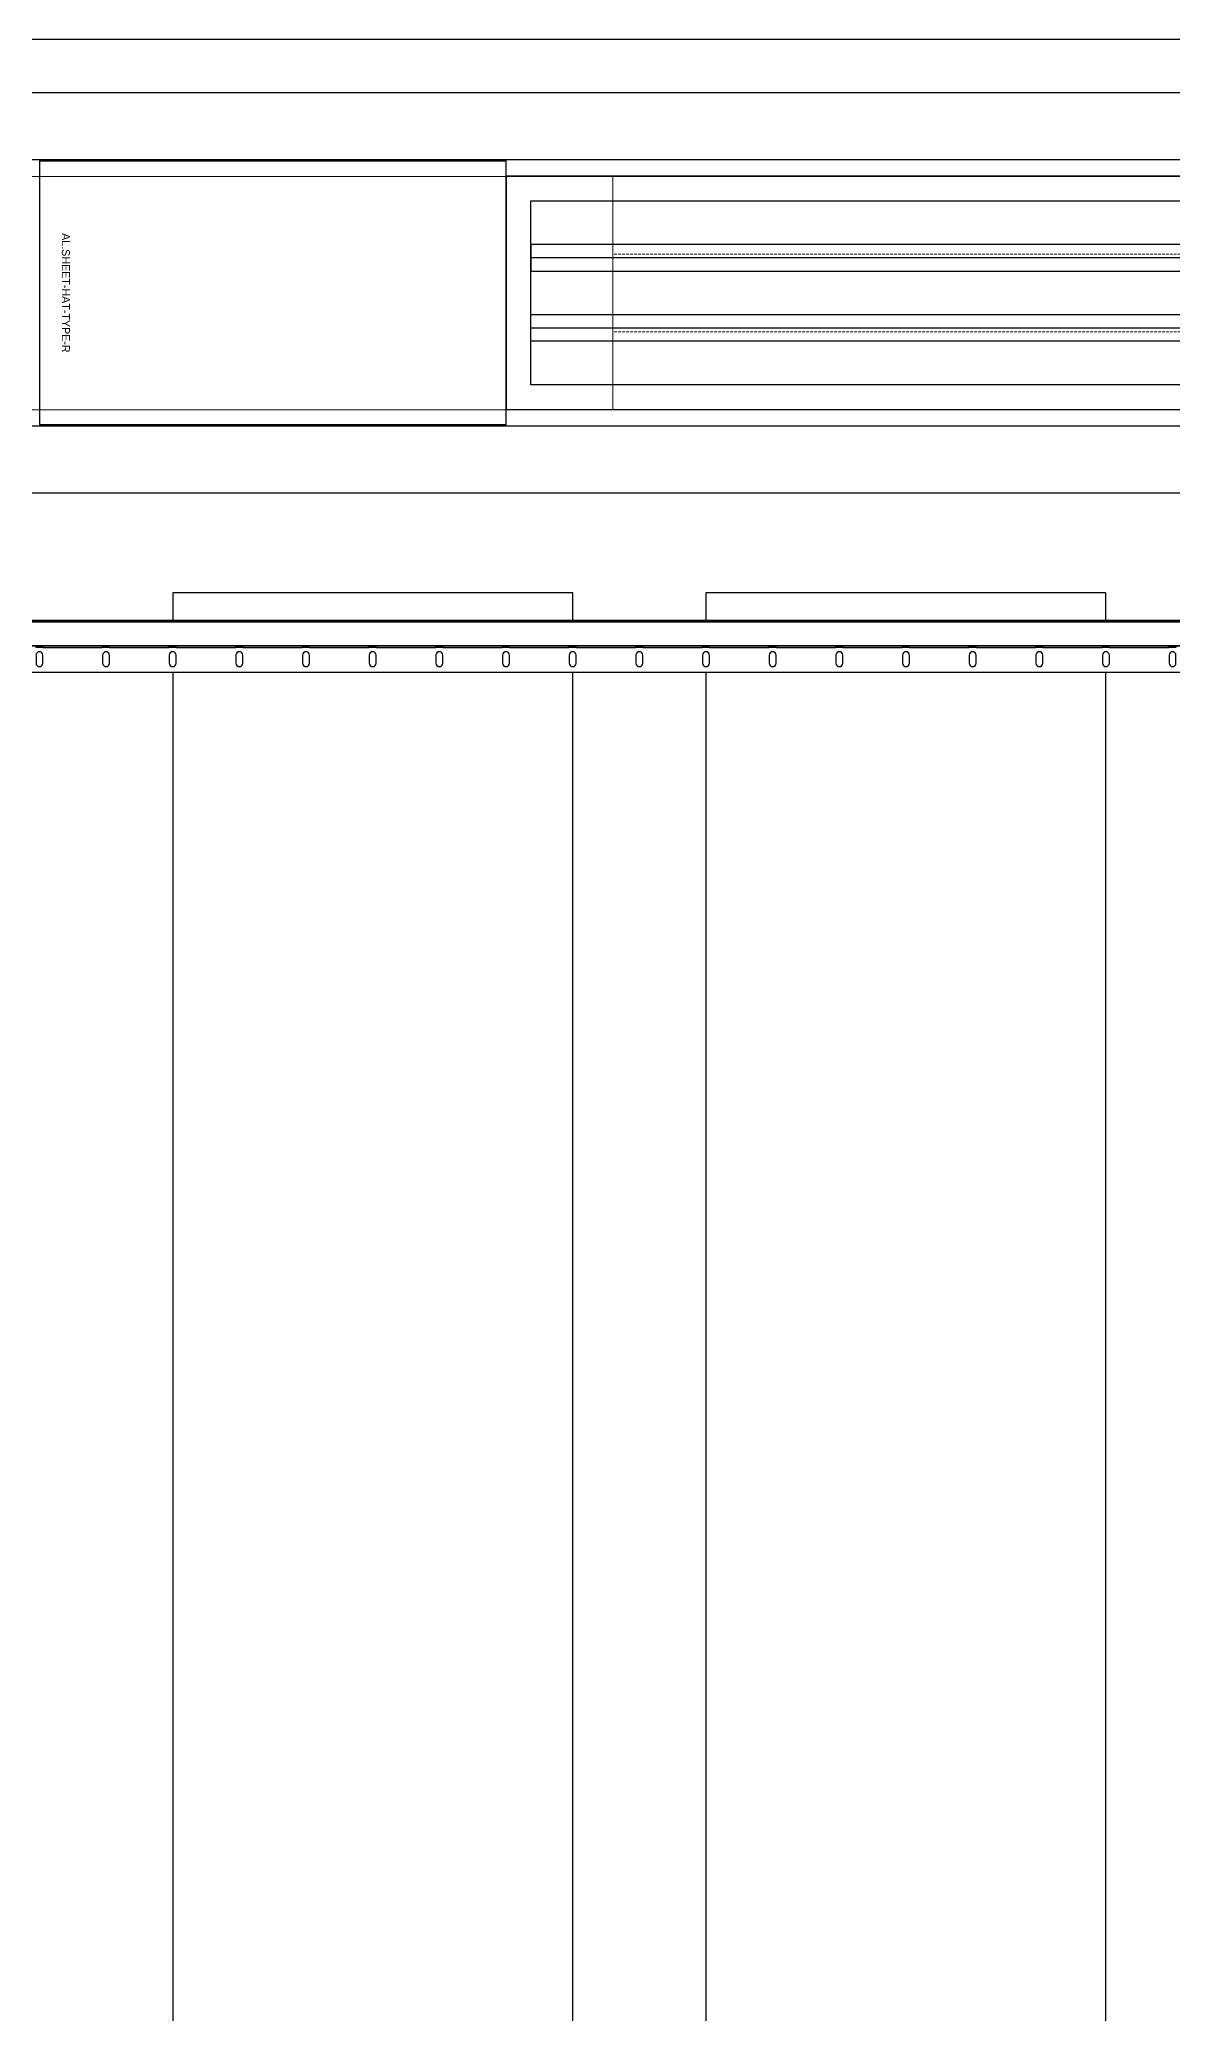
# Model space of a CAD drawing. Header units: millimetres. Extents: x -962357 to -591296, y -223672 to 59420.
# Drawn here: x -754230 to -753380, y -177807 to -176326 of the extents above; entities that cross this region are included whole.
import ezdxf
from ezdxf.enums import TextEntityAlignment as Align

# ---------------------------------------------------------------- set-up
doc = ezdxf.new("R2010")
doc.units = ezdxf.units.MM
doc.linetypes.add('DPA_Hidden 50', pattern=[3, 2, -1])
for name, color, linetype in [('000 - WIPEOUT', 250, 'Continuous'), ('001 - ASCESSORIES', 251, 'Continuous'), ('A04_TUBE SERIES', 2, 'Continuous'), ('A11_ALU.SOLID SHEET', 2, 'Continuous')]:
    doc.layers.add(name, color=color, linetype=linetype)
doc.layers.add('A-GLAZ-CURT', color=2, linetype='Continuous', lineweight=9)

# ---------------------------------------------------------------- blocks, each defined once
blk = doc.blocks.new('*U4622')
at = {"layer": 'A11_ALU.SOLID SHEET', "color": 0}
blk.add_lwpolyline([(350, -98.8), (350, 98.8), (0, 98.8), (0, -98.8)], close=True, dxfattribs=at)
at = {"layer": 'Defpoints', "color": 250}
blk.add_point((0, 0), dxfattribs=at)
blk.add_text('AL.SHEET-HAT-TYPE-R', height=6, rotation=270, dxfattribs=at).set_placement((15, 0), align=Align.BOTTOM_CENTER)
blk = doc.blocks.new('*U4623')
at = {"layer": '001 - ASCESSORIES', "color": 0, "linetype": 'ByBlock'}
blk.add_lwpolyline([(800, 87.5), (-800, 87.5), (-800, -87.5), (800, -87.5)], close=True, dxfattribs=at)
at = {"layer": '001 - ASCESSORIES', "linetype": 'ByBlock'}
for points in [[(-781.5, 69), (781.5, 69), (781.5, -69), (-781.5, -69)], [(781.5, 36.3), (-781.5, 36.3), (-781.5, 16.3), (781.5, 16.3)], [(-781.5, -16.3), (781.5, -16.3), (781.5, -36.3), (-781.5, -36.3)]]:
    blk.add_lwpolyline(points, close=True, dxfattribs=at)
for points in [[(781.5, 26.3), (-781.5, 26.3)], [(-781.5, -26.3), (781.5, -26.3)]]:
    blk.add_lwpolyline(points, dxfattribs=at)
blk = doc.blocks.new('*U4643')
blk.add_attdef('EXTR.OVL-LENGTH_', (-25, -59.1), '', height=5)
blk.add_wipeout([(-25, 0), (25, 0), (25, 67400), (-25, 67400)]).dxf.layer = '000 - WIPEOUT'
at = {"layer": 'A04_TUBE SERIES', "color": 0}
blk.add_lwpolyline([(-25, 0), (25, 0), (25, 67400), (-25, 67400)], close=True, dxfattribs=at)
blk = doc.blocks.new('*U4645')
blk.add_attdef('EXTR.OVL-LENGTH_', (-25, -59.1), '', height=5)
blk.add_wipeout([(-25, 0), (25, 0), (25, 67400), (-25, 67400)]).dxf.layer = '000 - WIPEOUT'
at = {"layer": 'A04_TUBE SERIES', "color": 0}
blk.add_lwpolyline([(-25, 0), (25, 0), (25, 67400), (-25, 67400)], close=True, dxfattribs=at)
blk = doc.blocks.new('*U4717')
at = {"color": 3}
for points in [[(-1050, -2450), (1050, -2450), (1050, -2750), (-1050, -2750)], [(-1050, -2850), (1050, -2850), (1050, -3150), (-1050, -3150)]]:
    blk.add_wipeout(points, dxfattribs=at).dxf.layer = '000 - WIPEOUT'
at = {"layer": 'A11_ALU.SOLID SHEET', "color": 0, "linetype": 'ByBlock'}
for points in [[(-1050, -2750), (1050, -2750), (1050, -2450), (-1050, -2450)], [(-1050, -3150), (1050, -3150), (1050, -2850), (-1050, -2850)]]:
    blk.add_lwpolyline(points, close=True, dxfattribs=at)
blk = doc.blocks.new('000 - ASSCESSORIES_FAMELINE_GALV.BRACKET_FITTING_Z-PROFILE_HR-02AA_TOP_VIEW')
blk.add_wipeout([(-1200, 39), (1200, 39), (1200, 0), (-1200, 0)]).dxf.layer = '000 - WIPEOUT'
at = {"layer": '001 - ASCESSORIES', "linetype": 'Continuous'}
for p, q in [((-1200, 39), (1200, 39)), ((-1200, 0), (1200, 0))]:
    blk.add_line(p, q, dxfattribs=at)
at = {"layer": '001 - ASCESSORIES', "color": 1, "linetype": 'ByBlock'}
for p, q in [((22.4, 20.2), (22.4, 19)), ((72.4, 20.2), (72.4, 19)), ((122.4, 20.2), (122.4, 19)), ((172.4, 20.2), (172.4, 19)), ((222.4, 20.2), (222.4, 19)), ((272.4, 20.2), (272.4, 19)), ((322.4, 20.2), (322.4, 19)), ((372.4, 20.2), (372.4, 19)), ((422.4, 20.2), (422.4, 19)), ((472.4, 20.2), (472.4, 19)), ((522.4, 20.2), (522.4, 19)), ((572.4, 20.2), (572.4, 19)), ((622.4, 20.2), (622.4, 19)), ((672.4, 20.2), (672.4, 19)), ((722.4, 20.2), (722.4, 19)), ((772.4, 20.2), (772.4, 19)), ((822.4, 20.2), (822.4, 19))]:
    blk.add_line(p, q, dxfattribs=at)
at = {"layer": '001 - ASCESSORIES', "color": 0, "linetype": 'ByBlock'}
blk.add_lwpolyline([(-1200, 39), (1200, 39), (1200, 19), (-1200, 19)], close=True, dxfattribs=at)
at = {"layer": '001 - ASCESSORIES'}
for points in [[(-22.4, 26), (-22.4, 32, 1), (-27.6, 32), (-27.6, 26, 1)], [(27.6, 26), (27.6, 32, 1), (22.4, 32), (22.4, 26, 1)], [(77.6, 26), (77.6, 32, 1), (72.4, 32), (72.4, 26, 1)], [(127.6, 26), (127.6, 32, 1), (122.4, 32), (122.4, 26, 1)], [(177.6, 26), (177.6, 32, 1), (172.4, 32), (172.4, 26, 1)], [(227.6, 26), (227.6, 32, 1), (222.4, 32), (222.4, 26, 1)], [(277.6, 26), (277.6, 32, 1), (272.4, 32), (272.4, 26, 1)], [(327.6, 26), (327.6, 32, 1), (322.4, 32), (322.4, 26, 1)], [(377.6, 26), (377.6, 32, 1), (372.4, 32), (372.4, 26, 1)], [(427.6, 26), (427.6, 32, 1), (422.4, 32), (422.4, 26, 1)], [(477.6, 26), (477.6, 32, 1), (472.4, 32), (472.4, 26, 1)], [(527.6, 26), (527.6, 32, 1), (522.4, 32), (522.4, 26, 1)], [(577.6, 26), (577.6, 32, 1), (572.4, 32), (572.4, 26, 1)], [(627.6, 26), (627.6, 32, 1), (622.4, 32), (622.4, 26, 1)], [(677.6, 26), (677.6, 32, 1), (672.4, 32), (672.4, 26, 1)], [(727.6, 26), (727.6, 32, 1), (722.4, 32), (722.4, 26, 1)], [(777.6, 26), (777.6, 32, 1), (772.4, 32), (772.4, 26, 1)], [(827.6, 26), (827.6, 32, 1), (822.4, 32), (822.4, 26, 1)]]:
    blk.add_lwpolyline(points, format="xyb", close=True, dxfattribs=at)
blk.add_lwpolyline([(-1200, 19), (1200, 19), (1200, 0), (-1200, 0)], close=True, dxfattribs=at)
at = {"layer": '001 - ASCESSORIES', "color": 1, "linetype": 'ByBlock'}
for points in [[(-27.6, 20.2), (-22.4, 20.2), (-22.4, 19), (-27.6, 19)], [(22.4, 20.2), (-22.4, 20.2), (-22.4, 19), (22.4, 19)], [(22.4, 20.2), (27.6, 20.2), (27.6, 19), (22.4, 19)], [(72.4, 20.2), (27.6, 20.2), (27.6, 19), (72.4, 19)], [(72.4, 20.2), (77.6, 20.2), (77.6, 19), (72.4, 19)], [(122.4, 20.2), (77.6, 20.2), (77.6, 19), (122.4, 19)], [(122.4, 20.2), (127.6, 20.2), (127.6, 19), (122.4, 19)], [(172.4, 20.2), (127.6, 20.2), (127.6, 19), (172.4, 19)], [(172.4, 20.2), (177.6, 20.2), (177.6, 19), (172.4, 19)], [(222.4, 20.2), (177.6, 20.2), (177.6, 19), (222.4, 19)], [(222.4, 20.2), (227.6, 20.2), (227.6, 19), (222.4, 19)], [(272.4, 20.2), (227.6, 20.2), (227.6, 19), (272.4, 19)], [(272.4, 20.2), (277.6, 20.2), (277.6, 19), (272.4, 19)], [(322.4, 20.2), (277.6, 20.2), (277.6, 19), (322.4, 19)], [(322.4, 20.2), (327.6, 20.2), (327.6, 19), (322.4, 19)], [(372.4, 20.2), (327.6, 20.2), (327.6, 19), (372.4, 19)], [(372.4, 20.2), (377.6, 20.2), (377.6, 19), (372.4, 19)], [(422.4, 20.2), (377.6, 20.2), (377.6, 19), (422.4, 19)], [(422.4, 20.2), (427.6, 20.2), (427.6, 19), (422.4, 19)], [(472.4, 20.2), (427.6, 20.2), (427.6, 19), (472.4, 19)], [(472.4, 20.2), (477.6, 20.2), (477.6, 19), (472.4, 19)], [(522.4, 20.2), (477.6, 20.2), (477.6, 19), (522.4, 19)], [(522.4, 20.2), (527.6, 20.2), (527.6, 19), (522.4, 19)], [(572.4, 20.2), (527.6, 20.2), (527.6, 19), (572.4, 19)], [(572.4, 20.2), (577.6, 20.2), (577.6, 19), (572.4, 19)], [(622.4, 20.2), (577.6, 20.2), (577.6, 19), (622.4, 19)], [(622.4, 20.2), (627.6, 20.2), (627.6, 19), (622.4, 19)], [(672.4, 20.2), (627.6, 20.2), (627.6, 19), (672.4, 19)], [(672.4, 20.2), (677.6, 20.2), (677.6, 19), (672.4, 19)], [(722.4, 20.2), (677.6, 20.2), (677.6, 19), (722.4, 19)], [(722.4, 20.2), (727.6, 20.2), (727.6, 19), (722.4, 19)], [(772.4, 20.2), (727.6, 20.2), (727.6, 19), (772.4, 19)], [(772.4, 20.2), (777.6, 20.2), (777.6, 19), (772.4, 19)], [(822.4, 20.2), (777.6, 20.2), (777.6, 19), (822.4, 19)], [(822.4, 20.2), (827.6, 20.2), (827.6, 19), (822.4, 19)]]:
    blk.add_lwpolyline(points, close=True, dxfattribs=at)
at = {"layer": '001 - ASCESSORIES', "color": 2}
blk.add_lwpolyline([(-1200, 1.2), (1200, 1.2), (1200, 0), (-1200, 0)], close=True, dxfattribs=at)
blk = doc.blocks.new('*U4943')
at = {"layer": '001 - ASCESSORIES', "linetype": 'ByBlock', "rotation": 180}
blk.add_blockref('000 - ASSCESSORIES_FAMELINE_GALV.BRACKET_FITTING_Z-PROFILE_HR-02AA_TOP_VIEW', (-2400, 39), dxfattribs=at)
blk = doc.blocks.new('*U4956')
blk.add_lwpolyline([(27650, -552), (-107450, -552), (-107450, -3555), (27650, -3555)], close=True)
blk.add_blockref('*U4623', (-8400, -742))
blk.add_blockref('*U4623', (-8400, -742))
at = {"layer": 'A11_ALU.SOLID SHEET', "color": 1}
blk.add_blockref('*U4622', (-9550, -742), dxfattribs=at)
blk.add_blockref('*U4622', (-9550, -742), dxfattribs=at)
at = {"layer": 'A04_TUBE SERIES', "color": 0, "linetype": 'ByBlock', "rotation": 270}
for name, p in [('*U4643', (-39850, -617)), ('*U4645', (-39850, -867))]:
    blk.add_blockref(name, p, dxfattribs=at)
at = {"layer": 'A11_ALU.SOLID SHEET', "color": 0, "linetype": 'ByBlock', "rotation": 270}
blk.add_blockref('*U4717', (-6300, -2017), dxfattribs=at)
at = {"layer": '001 - ASCESSORIES', "linetype": 'ByBlock'}
blk.add_blockref('*U4943', (-6325, -1026.7), dxfattribs=at)
blk = doc.blocks.new('DPA_CP_Metal Ceiling Air Supply1 - Linear Diffuser Air Supply-12404980-4160-01 UPPER PLATFORM LEVEL - REFLECTED CEILING PLAN')
at = {"layer": 'A-GLAZ-CURT'}
for p, q in [((-788882.4, 2701.5), (-788882.4, 2976.5)), ((-788882.4, 2976.5), (-787282.4, 2976.5)), ((-788882.4, 2701.5), (-788882.4, 2976.5)), ((-788882.4, 2976.5), (-787282.4, 2976.5)), ((-788882.4, 2976.5), (-787282.4, 2976.5)), ((-788882.4, 2701.5), (-788882.4, 2976.5)), ((-787282.4, 2926.5), (-788882.4, 2926.5)), ((-788802.4, 2926.5), (-788802.4, 2751.5)), ((-787282.4, 2751.5), (-788882.4, 2751.5)), ((-788882.4, 2701.5), (-787282.4, 2701.5)), ((-787282.4, 2701.5), (-788882.4, 2701.5)), ((-787282.4, 2701.5), (-788882.4, 2701.5))]:
    blk.add_line(p, q, dxfattribs=at)
at = {"layer": 'A-GLAZ-CURT', "linetype": 'DPA_Hidden 50'}
for p, q in [((-787362.4, 2868.2), (-788802.4, 2868.2)), ((-787362.4, 2809.9), (-788802.4, 2809.9))]:
    blk.add_line(p, q, dxfattribs=at)
blk = doc.blocks.new('DPA_CP_Metal Ceiling Panel1 - Horizontal with Gap-16028279-4160-01 UPPER PLATFORM LEVEL - REFLECTED CEILING PLAN')
at = {"layer": 'A-GLAZ-CURT'}
for p, q in [((-787282.4, 2701.5), (-787282.4, 2976.5)), ((-787282.4, 2701.5), (-787282.4, 2976.5)), ((-787282.4, 2976.5), (-786932.4, 2976.5)), ((-787282.4, 2976.5), (-786932.4, 2976.5)), ((-787282.4, 2701.5), (-787282.4, 2976.5)), ((-786932.4, 2701.5), (-786932.4, 2976.5)), ((-786932.4, 2976.5), (-786932.4, 2701.5)), ((-786932.4, 2976.5), (-786932.4, 2701.5)), ((-787282.4, 2926.5), (-786932.4, 2926.5)), ((-787282.4, 2751.5), (-786932.4, 2751.5)), ((-787282.4, 2701.5), (-786932.4, 2701.5)), ((-786932.4, 2701.5), (-787282.4, 2701.5)), ((-786932.4, 2701.5), (-787282.4, 2701.5))]:
    blk.add_line(p, q, dxfattribs=at)
blk = doc.blocks.new('DPA_CP_Metal Ceiling Luminaire2 - Linear Luminaire-12404975-4160-01 UPPER PLATFORM LEVEL - REFLECTED CEILING PLAN')
at = {"layer": 'A-GLAZ-CURT'}
for p, q in [((-786932.4, 2701.5), (-786932.4, 2976.5)), ((-786932.4, 2976.5), (-785732.4, 2976.5)), ((-786932.4, 2976.5), (-786932.4, 2701.5)), ((-785732.4, 2976.5), (-786932.4, 2976.5)), ((-786932.4, 2976.5), (-785732.4, 2976.5)), ((-785732.4, 2976.5), (-785732.4, 2701.5)), ((-785732.4, 2701.5), (-785732.4, 2976.5)), ((-786932.4, 2939), (-786932.4, 2701.5)), ((-785732.4, 2939), (-785732.4, 2701.5)), ((-786932.4, 2926.5), (-785732.4, 2926.5)), ((-786932.4, 2751.5), (-785732.4, 2751.5)), ((-785732.4, 2701.5), (-786932.4, 2701.5)), ((-785732.4, 2701.5), (-786932.4, 2701.5)), ((-786932.4, 2701.5), (-785732.4, 2701.5))]:
    blk.add_line(p, q, dxfattribs=at)
at = {"layer": 'A-GLAZ-CURT', "linetype": 'DPA_Hidden 50'}
for p, q in [((-786837.4, 2926.5), (-786837.4, 2751.5)), ((-786732.4, 2926.5), (-786732.4, 2751.5)), ((-786632.4, 2926.5), (-786632.4, 2751.5)), ((-786532.4, 2926.5), (-786532.4, 2751.5)), ((-786432.4, 2926.5), (-786432.4, 2751.5)), ((-786332.4, 2926.5), (-786332.4, 2751.5)), ((-786232.4, 2926.5), (-786232.4, 2751.5)), ((-786132.4, 2926.5), (-786132.4, 2751.5)), ((-786032.4, 2926.5), (-786032.4, 2751.5)), ((-785932.4, 2926.5), (-785932.4, 2751.5)), ((-785827.4, 2926.5), (-785827.4, 2751.5))]:
    blk.add_line(p, q, dxfattribs=at)
blk = doc.blocks.new('*U431')
at = {"layer": 'A11_ALU.SOLID SHEET', "color": 0}
blk.add_lwpolyline([(350, -98.8), (350, 98.8), (0, 98.8), (0, -98.8)], close=True, dxfattribs=at)
at = {"layer": 'Defpoints', "color": 250}
blk.add_point((0, 0), dxfattribs=at)
blk.add_text('AL.SHEET-HAT-TYPE-R', height=6, rotation=270, dxfattribs=at).set_placement((15, 0), align=Align.BOTTOM_CENTER)
blk = doc.blocks.new('*U340')
at = {"layer": '001 - ASCESSORIES', "color": 0, "linetype": 'ByBlock'}
blk.add_lwpolyline([(800, 87.5), (-800, 87.5), (-800, -87.5), (800, -87.5)], close=True, dxfattribs=at)
at = {"layer": '001 - ASCESSORIES', "linetype": 'ByBlock'}
for points in [[(-781.5, 69), (781.5, 69), (781.5, -69), (-781.5, -69)], [(781.5, 36.3), (-781.5, 36.3), (-781.5, 16.3), (781.5, 16.3)], [(-781.5, -16.3), (781.5, -16.3), (781.5, -36.3), (-781.5, -36.3)]]:
    blk.add_lwpolyline(points, close=True, dxfattribs=at)
for points in [[(781.5, 26.3), (-781.5, 26.3)], [(-781.5, -26.3), (781.5, -26.3)]]:
    blk.add_lwpolyline(points, dxfattribs=at)
blk = doc.blocks.new('*U723')
blk.add_attdef('EXTR.OVL-LENGTH_', (-25, -59.1), '', height=5)
blk.add_wipeout([(-25, 0), (25, 0), (25, 67400), (-25, 67400)]).dxf.layer = '000 - WIPEOUT'
at = {"layer": 'A04_TUBE SERIES', "color": 0}
blk.add_lwpolyline([(-25, 0), (25, 0), (25, 67400), (-25, 67400)], close=True, dxfattribs=at)
blk = doc.blocks.new('*U745')
blk.add_attdef('EXTR.OVL-LENGTH_', (-25, -59.1), '', height=5)
blk.add_wipeout([(-25, 0), (25, 0), (25, 67400), (-25, 67400)]).dxf.layer = '000 - WIPEOUT'
at = {"layer": 'A04_TUBE SERIES', "color": 0}
blk.add_lwpolyline([(-25, 0), (25, 0), (25, 67400), (-25, 67400)], close=True, dxfattribs=at)
blk = doc.blocks.new('*U695')
at = {"color": 3}
for points in [[(-1050, -2450), (1050, -2450), (1050, -2750), (-1050, -2750)], [(-1050, -2850), (1050, -2850), (1050, -3150), (-1050, -3150)]]:
    blk.add_wipeout(points, dxfattribs=at).dxf.layer = '000 - WIPEOUT'
at = {"layer": 'A11_ALU.SOLID SHEET', "color": 0, "linetype": 'ByBlock'}
for points in [[(-1050, -2750), (1050, -2750), (1050, -2450), (-1050, -2450)], [(-1050, -3150), (1050, -3150), (1050, -2850), (-1050, -2850)]]:
    blk.add_lwpolyline(points, close=True, dxfattribs=at)
blk = doc.blocks.new('*U655')
at = {"layer": '001 - ASCESSORIES', "linetype": 'ByBlock', "rotation": 180}
blk.add_blockref('000 - ASSCESSORIES_FAMELINE_GALV.BRACKET_FITTING_Z-PROFILE_HR-02AA_TOP_VIEW', (-2400, 39), dxfattribs=at)

msp = doc.modelspace()

# ---------------------------------------------------------------- block references
at = {"layer": 'A-GLAZ-CURT'}
for name, p in [('DPA_CP_Metal Ceiling Luminaire2 - Linear Luminaire-12404975-4160-01 UPPER PLATFORM LEVEL - REFLECTED CEILING PLAN', (31502.5, -179355.5)), ('DPA_CP_Metal Ceiling Luminaire2 - Linear Luminaire-12404975-4160-01 UPPER PLATFORM LEVEL - REFLECTED CEILING PLAN', (31502.5, -179355.5)), ('DPA_CP_Metal Ceiling Panel1 - Horizontal with Gap-16028279-4160-01 UPPER PLATFORM LEVEL - REFLECTED CEILING PLAN', (33052.5, -179355.5)), ('DPA_CP_Metal Ceiling Panel1 - Horizontal with Gap-16028279-4160-01 UPPER PLATFORM LEVEL - REFLECTED CEILING PLAN', (33052.5, -179355.5)), ('DPA_CP_Metal Ceiling Air Supply1 - Linear Diffuser Air Supply-12404980-4160-01 UPPER PLATFORM LEVEL - REFLECTED CEILING PLAN', (35002.5, -179355.5)), ('DPA_CP_Metal Ceiling Air Supply1 - Linear Diffuser Air Supply-12404980-4160-01 UPPER PLATFORM LEVEL - REFLECTED CEILING PLAN', (35002.5, -179355.5))]:
    msp.add_blockref(name, p, dxfattribs=at)

# ---------------------------------------------------------------- next in the draw order: block references
msp.add_blockref('*U4956', (-744680, -175774.4))

# ---------------------------------------------------------------- next in the draw order: linework, layer by layer
msp.add_lwpolyline([(-717030, -176326.4), (-852130, -176326.4), (-852130, -179329.4), (-717030, -179329.4)], close=True)

# ---------------------------------------------------------------- next in the draw order: block references
msp.add_blockref('*U340', (-753080, -176516.4))
msp.add_blockref('*U340', (-753080, -176516.4))
at = {"layer": 'A11_ALU.SOLID SHEET', "color": 1}
msp.add_blockref('*U431', (-754230, -176516.4), dxfattribs=at)
msp.add_blockref('*U431', (-754230, -176516.4), dxfattribs=at)

# ---------------------------------------------------------------- next in the draw order: block references
at = {"layer": 'A04_TUBE SERIES', "color": 0, "linetype": 'ByBlock', "rotation": 270}
for name, p in [('*U723', (-784530, -176391.4)), ('*U745', (-784530, -176641.4))]:
    msp.add_blockref(name, p, dxfattribs=at)
at = {"layer": 'A11_ALU.SOLID SHEET', "color": 0, "linetype": 'ByBlock', "rotation": 270}
msp.add_blockref('*U695', (-750980, -177791.4), dxfattribs=at)

# ---------------------------------------------------------------- next in the draw order: block references
at = {"layer": '001 - ASCESSORIES', "linetype": 'ByBlock'}
msp.add_blockref('*U655', (-751005, -176801.1), dxfattribs=at)

doc.saveas('drawing.dxf')
